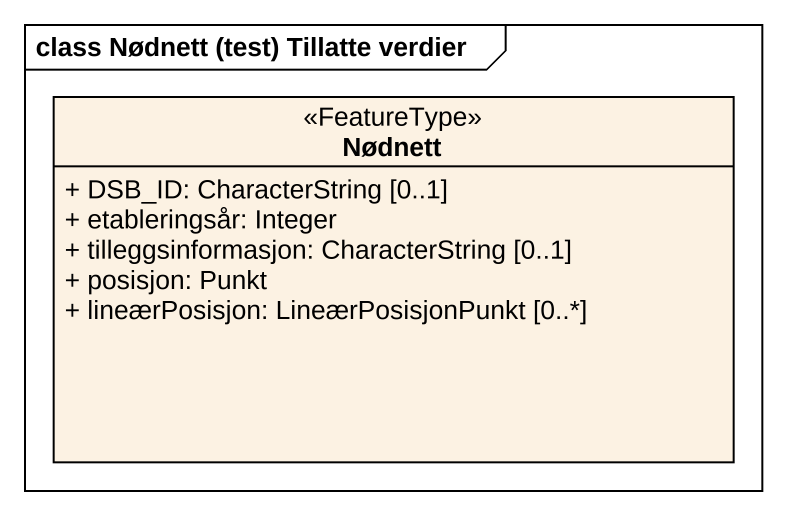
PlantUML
@startuml
mainframe class Nødnett (test) Tillatte verdier
hide circle
hide empty members
skinparam classAttributeIconSize 0
class Nødnett <<FeatureType>> {
  + DSB_ID: CharacterString [0..1]
  + etableringsår: Integer
  + tilleggsinformasjon: CharacterString [0..1]
  + posisjon: Punkt
  + lineærPosisjon: LineærPosisjonPunkt [0..*]
}
@enduml
